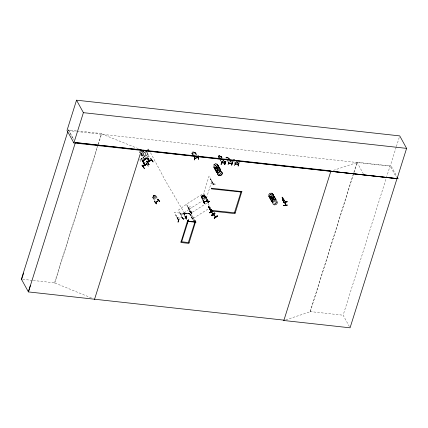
<?xml version="1.0" encoding="UTF-8"?>
<svg xmlns="http://www.w3.org/2000/svg" width="428" height="428" viewBox="0 0 428 428"><rect width="100%" height="100%" fill="white"/><g stroke="black" fill="none" stroke-linecap="round" stroke-linejoin="round"><path stroke-width="0.32" stroke-dasharray="2.14 1.6" d="M237 162.442L235.052 162.228L236.989 162.48L237.016 161.886M189.979 214.589L190.011 214.776M191.894 218.071L191.749 217.841L191.958 218.194M214.08 167.3L214.177 166.749M214.936 168.124L215.124 169.691L214.899 169.103M215.161 167.567L215.348 167.145M216.386 164.068L216.097 164.331L216.434 164.175M216.359 164.229L216.087 164.181M216.338 170.676L216.306 171.756M217.349 171.023L217.124 171.505M216.996 172.607L217.092 172.051M217.456 171.451L217.189 171.227L217.371 171.505M217.499 171.403L217.28 171.077M218.371 168.322L218.323 168.027L218.499 168.252M218.51 168.161L218.237 168.215M218.58 167.327L218.671 166.776M219.334 168.707L219.366 167.621M220.046 168.857L219.805 170.494M220.051 169.964L220.11 169.376M269.314 196.04L269.282 197.121M270.063 196.72L270.309 196.832M270.073 197.415L270.041 198.496M271.208 193.536L271.545 193.37L271.341 193.649M271.218 193.552L271.454 193.429M270.699 199.298L270.758 198.704A2.333 1.915 -28.8 0 1 274.107 197.051A2.327 1.91 -28.8 0 1 274.519 200.186A2.333 1.915 -28.8 0 0 274.107 197.051A2.327 1.91 -28.8 0 0 270.822 198.742A2.327 1.91 -28.8 0 0 272.92 200.978M271.475 199.967L271.443 201.048M272.818 200.352L272.219 200.646L272.385 200.893M272.133 201.893L272.229 201.342M272.326 200.518L272.62 200.78L272.352 200.47M272.775 200.625L272.54 200.347M273.39 197.543L273.754 197.367M273.706 197.292L273.396 197.372M273.722 197.436L273.46 197.602M274.471 197.993L274.567 197.442M275.247 198.662L274.567 200.251M275.183 199.255L275.183 198.148M186.18 216.236C186.185 216.739 186.608 215.589 186.196 215.862M186.169 216.755L186.089 217.183M193.857 221.212L189.722 213.69L183.987 213.091L183.896 213.374L189.695 213.989L183.735 213.326L187.079 219.163M185.597 216.349L185.779 216.686M189.679 213.984L189.722 213.69M91.501 297.99L54.484 282.828L97.83 145.033M98.028 144.397L101.441 133.552L78.945 131.064M54.682 283.192L98.13 145.087M98.328 144.45L101.639 133.916L101.441 133.552M186.833 219.703L183.254 213.005L189.989 213.754L193.065 219.355M189.989 213.754L183.211 213.149M218.077 156.145C220.746 159.976 217.178 156.29 218.387 155.995M219.323 157.627L218.387 156.455L219.286 157.739M206.419 198.169L211.801 181.06M219.869 155.599L218.751 155.439L219.125 156.113L218.676 156.257L219.307 157.402L220.142 157.959M220.217 156.177L221.458 156.557L222.362 158.205M222.025 157.654L220.987 156.263M222.036 158.039L221.447 156.798L222.383 157.964M221.758 156.83L221.415 156.905M225.69 157.83L226.011 157.643M225.973 157.654L226.765 157.729L226.375 157.087L227.509 157.215L229.114 159.291M227.493 157.247L226.364 157.124M227.835 157.862L229.092 158.173L231.147 161.875M228.616 157.911L226 157.681M233.431 159.163L234.56 159.291M285.776 319.882L310.177 311.782L357.005 162.276L390.09 165.93L396.403 177.417M310.177 311.782L353.721 173.351M353.924 172.714L357.134 162.506L332.733 170.606M349.435 326.671L343.133 315.206L390.09 165.93M396.168 147.248L390.218 166.166L76.97 131.551M396.365 146.617L399.34 137.158M177.904 219.334L175.881 215.482L178.091 219.243M178.059 219.35L176.036 215.498M184.875 216.589L186.64 219.794M212.566 183.114L210.603 179.086L212.684 183.131M206.398 198.335L205.312 195.906L206.901 198.592M205.435 195.922L205.221 196.195M282.287 197.699L282.394 197.383L283.299 199.544L283.052 200.545M185.902 217.14C185.501 216.68 186.854 216.557 185.939 216.621M186.239 216.311L186.565 215.905L186.116 216.135M215.568 167.498L215.546 167.182A2.359 1.937 -28.8 0 1 219.323 167.573A2.359 1.937 -28.8 0 1 216.477 170.408A2.359 1.937 -28.8 0 1 215.546 167.155M270.592 196.746L270.71 196.538A2.359 1.937 -28.8 0 1 274.498 196.934A2.359 1.937 -28.8 0 1 271.652 199.769A2.359 1.937 -28.8 0 1 270.721 196.516M270.79 198.752L271.855 197.324L274.166 197.089M272.866 200.614L272.55 200.866M153.566 196.399L152.657 197.287L154.406 200.448M152.919 196.832L152.678 197.313C153.235 199.881 155.118 199.566 156.627 197.704L156.584 196.853M186.25 216.905L185.822 217.001M202.663 198.956C205.001 198.635 206.296 197.148 204.386 195.329L201.064 196.891L202.813 199.978M153.609 196.399L153.219 196.95L153.85 198.094L154.626 198.239L155.562 197.592L155.797 196.757L155.166 195.607L154.551 195.751M282.277 197.003L284.887 201.374M215.535 167.471L215.252 167.653M217.729 171.425L217.253 171.558M271.031 198.234L271.887 197.383M274.541 200.192L274.91 199.726M191.808 153.133L192.814 152.625L192.472 151.977L193.643 151.689L193.959 152.363L194.654 152.422L195.286 153.572L194.97 154.208L193.879 154.481L193.023 154.134L192.391 152.989L192.868 152.636L192.525 151.988M202.096 196.152L201.658 196.618L202.284 197.768L203.113 197.998L204.145 197.511L204.429 196.762L203.798 195.617L203.134 195.671M216.381 164.293L216.199 164.288M215.134 167.171L214.936 167.509M209.426 208.195L210.223 209.683M210.062 208.843L209.404 208.078L210.143 208.992M210.111 209.79L210.704 210.64M210.266 208.88L210.341 209.169M210.528 210.753L208.152 206.473L209.035 207.377M210.811 210.886L208.372 206.398L208.677 207.04M208.292 206.51L209.757 208.356M209.319 207.815L208.34 206.424M209.057 208.126L209.618 209.003L209.094 208.099M210.988 210.464L210.116 208.794M181.114 215.124L189.144 209.297M187.86 207.355L189.395 210.111M179.969 213.08L181.729 216.284M153.096 197.399C152.502 197.426 154.872 199.592 154.989 200.812M155.535 195.703C155.872 195.098 156.166 197.95 157.124 198.56M154.963 198.854L153.208 195.762C154.278 193.905 154.321 196.591 155.236 195.205L155.696 195.232L157.402 198.367M154.235 195.093L153.208 195.762M153.722 196.602L154.663 195.954M154.353 197.752L155.294 197.099M141.759 152.924L142.845 152.309M141.224 153.657L141.529 153.465L141.406 153.984M141.636 153.877L141.524 153.882M141.673 153.786L141.411 153.952L141.079 153.459M143.696 155.139L141.069 156.803M141.085 158.654L141.347 158.488L141.684 158.981L141.352 158.44L141.256 158.965M139.838 159.762L143.027 157.82L139.838 159.762L141.213 162.26M147.467 157.183L149.078 156.236L147.5 157.237M204.161 195.329L201.358 197.105L202.16 198.565L204.959 196.784M188.593 207.607L190.781 206.221L191.584 207.676M189.16 209.217L203.156 200.331M203.717 199.972L205.954 198.555M192.402 212.234L207.521 202.637L210.951 208.875M193.467 218.291L210.266 207.628M204.536 196.682C204.878 196.115 205.098 198.811 206.061 199.443M188.309 206.992C187.689 207.002 190.037 209.083 190.128 210.287M208.901 205.847C209.244 205.28 209.463 207.976 210.432 208.607M192.675 216.156C192.06 216.167 194.408 218.248 194.499 219.446M148.12 149.832C147.157 147.671 149.971 150.544 148.505 148.805M215.145 163.892C212.325 164.539 213.428 168.958 216.236 167.69C219.056 167.043 217.959 162.624 215.145 163.892L215.739 163.758M271.86 197.329L272.443 197.11M272.588 200.743L272.754 200.486M201.337 196.548L202.112 196.185L201.711 195.537L202.819 195.018L203.172 195.666L204.397 195.361M201.727 195.569L202.819 195.018M205.247 197.768L202.658 199.02L201.979 198.565L201.064 196.891M203.38 200.293L201.551 196.966L201.246 197.11L201.593 197.067L203.118 199.839M204.563 195.575L204.295 195.815L204.563 195.575L206.125 198.448M226.3 157.905L226.749 157.761M197.024 155.369L195.27 152.229L193.986 152.336M192.921 154.385L192.311 153.278L191.99 153.358L192.937 154.492M195.163 152.566C195.478 152.202 195.735 154.529 196.687 155.343M193.403 155.262C195.89 155.423 197.222 154.123 195.238 152.245M219.029 167.797L217.274 167.76L215.894 168.942L217.895 167.674M268.607 195.896C269.528 198.394 273.701 196.709 273.053 194.275C272.138 191.771 267.955 193.451 268.602 195.885M272.443 197.115L273.032 196.971M281.94 197.03L282.325 197.693C282.127 195.013 282.512 202.637 282.341 198.667L281.977 197.024L282.277 197.645M284.882 201.085L282.624 197.222L284.764 201.39M282.63 197.511L282.748 197.201M283.694 201.267L283.325 198.464M282.33 198.683L283.4 201.139M282.667 200.047L283.582 201.711M283.694 201.834L282.432 199.924M141.005 151.812L143.92 151.507L143.733 151.935L141.968 152.122M141.631 151.828L143.958 151.582M215.332 167.193L215.578 167.193M217.868 167.621L218.483 167.664M217.189 171.714L217.777 171.708M270.876 193.044L271.464 193.039M273 196.907L274.637 197.351M155.252 195.264L155.669 195.264M186.116 217.151L185.816 217.044M76.296 130.77L68.357 129.893L73.771 139.742M68.341 130.599L76.307 131.476M219.136 156.081L218.344 156.011L220.971 156.316M233.469 159.227L234.523 159.339M233.715 159.35L234.389 159.425M183.398 213.46L174.212 212.449L177.941 219.222M176.957 217.44L180.894 217.873M184.174 218.237L186.143 218.451M22.721 279.318L32.651 280.415M33.309 280.484L54.484 282.828M310.049 311.552L343.133 315.206M217.215 171.767L216.172 171.318M270.437 196.42L270.662 196.425A2.327 1.91 -28.8 0 1 274.385 196.794A2.327 1.91 -28.8 0 1 271.577 199.592A2.327 1.91 -28.8 0 1 270.662 196.382L270.758 196.629A2.327 1.91 -28.8 0 0 271.705 199.823A2.327 1.91 -28.8 0 0 274.509 197.024L274.295 196.564L275.568 198.892M272.679 200.422L272.904 200.475M270.956 200.234L271.801 200.925L272.909 201L271.807 200.93M101.639 133.916L138.463 148.714M153.599 198.908L154.278 199.298M272.652 194.382L273.15 194.654M273.412 195.756L274.273 196.42L274.562 197.49M217.515 165.09L218.018 165.369M275.311 198.581L274.813 198.308L275.9 199.448M218.275 166.471L218.772 166.743M219.008 167.744L219.848 168.445M275.568 199.683L276.065 199.962A2.359 1.937 -28.8 0 0 273.069 200.17A2.359 1.937 -28.8 0 0 272.417 202.861M270.164 196.885L270.758 196.629A2.327 1.91 -28.8 0 1 274.509 197.024M219.676 169.017L220.174 169.295M215.525 167.091A2.327 1.91 -28.8 0 0 216.44 170.301A2.327 1.91 -28.8 0 0 219.248 167.503A2.327 1.91 -28.8 0 0 215.525 167.091L215.487 167.359M270.373 198.276L269.592 197.666M220.431 170.392L220.934 170.67M215.091 167.674L215 167.407M270.635 199.378L271.133 199.651M271.304 200.609L271.769 200.871M214.738 168.707L215.241 168.985M272.037 201.925L272.534 202.203M215.996 170.36L215.134 169.702M216.664 171.633L215.819 170.943M216.9 172.634L217.397 172.912M201.979 198.565L202.674 198.988M186.201 215.969L186.522 216.231M185.896 216.825L186.191 217.028M233.699 161.522L234.4 162.159M233.661 161.522L234.378 162.212M273.091 194.622L273.513 195.04M273.845 195.997L274.268 196.42M274.99 197.725L274.605 197.303L275.209 198.196M268.832 196.356L269.185 196.73M269.865 197.993L269.276 197.014M270.271 198.993L270.699 199.411M217.954 165.331L218.376 165.748M218.783 166.754L219.425 168.199M218.708 166.711L219.056 167.075M219.473 168.006L220.142 169.429M220.185 169.301L220.762 170.157M220.11 169.258L220.457 169.627M217.734 171.12L217.654 171.205M214.803 168.744L214.091 167.252M215.214 169.756L215.562 170.119M216.964 172.671L216.301 171.649M209.313 208.195L209.774 208.736M209.918 208.918L210.533 209.634M209.784 208.837L210.185 209.581M209.453 208.436L210.052 209.164M209.613 209.003L211.159 210.811M155.236 195.205L152.892 196.821M209.741 208.404L209.308 207.81L210.084 208.816M209.131 208.045L210.319 209.656L208.918 207.168M184.591 213.299L165.914 181.627L149.993 151.694M147.772 149.195L148.088 149.779M391.342 166.417L396.911 176.545M357.005 162.276L363.319 173.763M282.009 197.362L282.02 197.987M283.71 201.979L284.625 203.642M282.469 199.919L283.373 201.588M283.587 202L284.502 203.664M272.77 193.814L273.412 194.97M274.166 196.345L273.54 195.2L273.749 195.639M275.696 199.127L276.328 200.272A2.327 1.91 -28.8 0 0 273.294 199.935A2.327 1.91 -28.8 0 0 272.401 202.765L271.769 201.615M268.859 196.302L269.485 197.458M269.613 197.693L270.245 198.838M270.373 199.063L271.646 201.385L271.438 200.941M237.037 161.661L237.92 163.266M236.117 160.254L237.888 163.378M236.727 161.624L237.61 163.229M236.695 161.736L237.577 163.341M230.879 161.206L231.489 162.319M230.569 161.174L231.179 162.282M230.531 161.286L231.141 162.394M228.547 159.227L227.921 158.082L226.867 157.964L227.493 159.114M226.594 159.173L227.814 161.388M227.166 160.393L227.776 161.5M223.63 160.233L224.566 161.934M223.598 160.345L224.529 162.046M221.447 156.798L222.073 157.932M223.63 160.768L224.256 161.902M223.282 160.313L224.219 162.014M221.49 157.643L219.88 155.567M218.387 156.455L219.008 157.59M220.26 159.863L220.88 160.998M220.222 159.97L220.848 161.105M217.638 164.529L218.275 165.679M218.403 165.909L219.034 167.054M219.163 167.284L220.431 169.606M220.559 169.836L220.88 170.408M213.722 167.011L214.348 168.172L214.144 167.722M214.476 168.402L215.107 169.547M215.236 169.777L216.509 172.093M216.638 172.329L216.953 172.896M212.78 182.842L209.057 176.069L203.674 193.178L206.515 198.346M210.603 179.086L212.663 182.826M195.173 152.678L196.393 154.893M191.803 153.096L192.707 154.77M192.67 154.781L191.76 153.101L194.777 152.101M205.312 195.906L206.783 198.581M206.055 198.731L203.209 193.558L186.415 204.226L189.845 210.464M204.252 195.719L206.692 200.154M202.792 195.056L203.156 195.633M209.634 208.329L210.373 209.554M208.185 206.451L210.704 210.961M189.759 210.464L186.399 204.306L178.369 210.132L181.798 216.37M191.332 214.407L194.157 219.537M189.925 213.791L193.023 219.494M189.674 213.946L193.798 221.517M183.987 213.091L187.164 218.879M183.89 213.326L187.175 219.307M183.366 213.064L186.736 219.19M183.254 213.005L186.64 219.168M184.912 216.477L186.795 219.815M148.489 155.182L149.078 156.236M180.102 212.984L181.937 216.274M146.986 156.038L147.606 157.172M141.502 153.47L144.937 159.714M141.24 153.641L143.738 158.178M141.219 153.711L144.338 159.387M141.352 158.44L141.518 158.799M154.192 195.109L155.899 198.207M68.598 130.133L73.857 139.699M143.086 149.966L144.027 151.705M141.882 154.166L141.78 154.182A0.829 0.476 -28.3 0 0 141.219 154.476M140.994 155.161L141.031 155.236A0.829 0.476 -28.3 0 0 142.347 154.904M275.696 199.116L275.91 199.566M273.524 195.05L273.802 196.115M272.829 193.814L273.043 194.275M272.192 202.316L272.406 202.77M272.422 202.909L272.138 201.845M271.443 201.058L272.096 201.963A2.327 1.91 -28.8 0 1 272.925 198.635A2.327 1.91 -28.8 0 1 275.974 200.079M270.731 199.764L270.978 200.283M270.036 198.394L270.261 198.983M220.559 169.825L220.821 170.751A2.359 1.937 -28.8 0 0 217.467 169.397A2.359 1.937 -28.8 0 0 217.376 172.896M219.826 168.386L220.067 168.91M218.387 165.764L218.612 166.353M215.6 170.472L215.846 170.991M283.288 198.469L283.662 201.888M275.905 199.459L275.964 200.036A2.359 1.937 -28.8 0 0 272.604 198.683A2.359 1.937 -28.8 0 0 272.513 202.187M270.667 199.239L270.764 199.812M269.223 196.543L269.287 197.051M220.768 170.173L220.827 170.751M218.612 166.246L218.665 166.824M215.53 169.948L215.626 170.521M217.782 171.681A2.327 1.91 -28.8 0 1 215.637 169.627A2.327 1.91 -28.8 0 1 218.649 167.717A2.327 1.91 -28.8 0 1 219.746 170.435M217.74 171.591A2.317 1.899 -28.8 0 1 215.653 169.37A2.317 1.899 -28.8 0 1 218.949 167.749A2.317 1.899 -28.8 0 1 219.329 170.804M217.756 171.639A2.333 1.915 -28.8 0 1 215.653 169.402A2.333 1.915 -28.8 0 1 218.976 167.765A2.333 1.915 -28.8 0 1 219.355 170.847M217.274 171.799A2.317 1.899 -28.8 0 1 215.83 169.402A2.317 1.899 -28.8 0 1 218.89 167.894A2.317 1.899 -28.8 0 1 219.805 170.553M216.98 172.693A2.327 1.91 -28.8 0 1 217.793 169.349A2.327 1.91 -28.8 0 1 220.837 170.793M220.147 172.286A2.327 1.91 -28.8 0 1 218.548 173.073M220.901 173.661A2.327 1.91 -28.8 0 1 219.307 174.453M217.119 172.746A2.327 1.91 -28.8 0 1 217.21 172.222M217.445 171.708A2.327 1.91 -28.8 0 1 220.522 170.585M220.88 173.602A2.359 1.937 -28.8 0 1 219.259 174.399M217.044 172.671A2.359 1.937 -28.8 0 1 217.135 172.136M217.376 171.617A2.359 1.937 -28.8 0 1 220.955 170.74M220.778 173.431A2.327 1.91 -28.8 0 1 218.601 174.228M217.055 173.019A2.327 1.91 -28.8 0 1 218.157 170.644A2.327 1.91 -28.8 0 1 220.848 170.612M220.126 172.222A2.359 1.937 -28.8 0 1 219.644 172.607M217.306 172.719A2.327 1.91 -28.8 0 1 217.397 169.263A2.327 1.91 -28.8 0 1 220.709 170.558M272.893 200.925A2.333 1.915 -28.8 0 1 270.79 198.688M276.638 201.984A2.322 1.905 -28.8 0 1 273.867 203.744M272.32 202.54A2.322 1.905 -28.8 0 1 272.347 201.508M272.583 201A2.322 1.905 -28.8 0 1 276.108 200.138M272.989 201.09A2.322 1.905 -28.8 0 1 270.892 198.865A2.322 1.905 -28.8 0 1 274.198 197.233A2.322 1.905 -28.8 0 1 274.583 200.304M276.279 202.262A2.327 1.91 -28.8 0 1 273.738 203.519M276.349 202.353A2.359 1.937 -28.8 0 1 273.77 203.626M275.284 201.577A2.327 1.91 -28.8 0 1 274.808 201.952M275.257 201.513A2.359 1.937 -28.8 0 1 274.781 201.893M272.47 202.118A2.359 1.937 -28.8 0 1 272.566 198.613A2.359 1.937 -28.8 0 1 275.921 199.924M272.443 202.011A2.327 1.91 -28.8 0 1 272.534 198.555A2.327 1.91 -28.8 0 1 275.846 199.849M142.305 154.829A0.829 0.476 -28.3 0 1 141.24 155.289A0.829 0.476 -28.3 0 1 141.079 154.62M141.031 155.236A0.829 0.476 -28.3 0 1 141.823 154.257M143.466 151.956A0.728 0.417 -28.3 0 1 143.749 151.351M143.551 151.919A0.728 0.417 -28.3 0 1 143.851 151.539M139.678 152.625A0.829 0.476 -28.3 0 1 140.1 151.64M139.603 152.625A0.829 0.476 -28.3 0 1 140.138 151.715M201.818 196.591L202.899 196.966L202.578 198.041L203.209 196.992L204.493 197.142L203.359 196.757L203.696 195.74L203.038 196.725L201.818 196.591M215.621 169.413L215.562 170.007L215.867 168.889L215.626 169.408M273.802 196.067L273.711 196.618L273.808 196.067M225.984 158.06L226.294 158.098L225.984 158.06M229.044 158.403L229.355 158.435L229.044 158.403M208.495 206.794L208.57 207.082L208.495 206.794M154.101 195.355L153.609 195.976L154.101 195.355M202.663 195.243L202.112 195.762L202.663 195.243M203.246 195.874L202.209 196.361L202.84 197.506L203.872 197.019L203.246 195.874M193.483 151.903L192.777 152.074L193.483 151.903M194.071 152.571L192.98 152.839L193.606 153.989L194.703 153.716L194.071 152.571M219.714 155.696L219.034 155.621L219.714 155.696M220.292 156.434L219.238 156.322L219.869 157.467L220.923 157.584L220.292 156.434M227.338 157.344L226.658 157.269L227.338 157.344M283.031 199.052L282.4 197.907L282.416 198.876L283.047 200.026L283.031 199.052M216.568 170.531A2.327 1.91 -28.8 0 0 219.377 167.733A2.327 1.91 -28.8 0 0 215.653 167.327A2.327 1.91 -28.8 0 0 216.568 170.531M215.049 167.765A2.327 1.91 -28.8 0 0 217.852 164.973A2.327 1.91 -28.8 0 0 214.134 164.561A2.327 1.91 -28.8 0 0 215.049 167.765M215.118 167.872A2.317 1.899 -28.8 0 0 217.906 165.096A2.317 1.899 -28.8 0 0 214.209 164.684A2.317 1.899 -28.8 0 0 215.118 167.872M215.723 169.033A2.359 1.937 -28.8 0 0 218.564 166.198A2.359 1.937 -28.8 0 0 214.792 165.78A2.359 1.937 -28.8 0 0 215.723 169.033M215.814 169.156A2.327 1.91 -28.8 0 0 218.617 166.358A2.327 1.91 -28.8 0 0 214.893 165.946A2.327 1.91 -28.8 0 0 215.814 169.156M215.685 168.926A2.327 1.91 -28.8 0 0 218.489 166.128A2.327 1.91 -28.8 0 0 214.77 165.716A2.327 1.91 -28.8 0 0 215.685 168.926M270.191 197.062A2.327 1.91 -28.8 0 0 272.994 194.269A2.327 1.91 -28.8 0 0 269.271 193.857A2.327 1.91 -28.8 0 0 270.191 197.062M270.25 197.174A2.322 1.905 -28.8 0 0 273.053 194.382A2.322 1.905 -28.8 0 0 269.335 193.97A2.322 1.905 -28.8 0 0 270.25 197.174M270.897 198.394A2.359 1.937 -28.8 0 0 273.738 195.559A2.359 1.937 -28.8 0 0 269.966 195.141A2.359 1.937 -28.8 0 0 270.897 198.394M270.945 198.442A2.327 1.91 -28.8 0 0 273.754 195.65A2.327 1.91 -28.8 0 0 270.031 195.238A2.327 1.91 -28.8 0 0 270.945 198.442M270.854 198.319A2.359 1.937 -28.8 0 0 273.701 195.489A2.359 1.937 -28.8 0 0 269.929 195.072A2.359 1.937 -28.8 0 0 270.854 198.319M270.822 198.212A2.327 1.91 -28.8 0 0 273.626 195.419A2.327 1.91 -28.8 0 0 269.902 195.008A2.327 1.91 -28.8 0 0 270.822 198.212"/><path stroke-width="0.64" d="M190.679 212.449L191.07 211.951L190.792 212.128M207.195 201.449L207.387 201.77L207.494 201.294M211.967 210.64L211.673 210.951L211.865 210.458M154.588 201.438L156.504 203.867L154.572 201.449M194.242 220.115L195.949 222.651M203.337 200.748L204.386 203.664L203.327 200.759M283.636 202.46L287.225 201.706L283.636 202.284M287.215 201.834L283.582 202.358M158.301 200.662L158.59 200.481L155.53 202.61M155.466 202.401L155.599 202.69L158.553 200.384M207.339 200.684L207.157 200.374L207.323 200.711L204.012 202.053M204.37 202.059L204.145 201.765L204.333 202.075M206.965 200.727L206.922 200.481M194.451 156.755L194.708 160.013L194.43 156.76M285.385 205.333L285.369 202.182M211.646 210.838L211.93 210.662M211.988 210.753L211.78 210.474M21.598 279.532L23.594 273.037M30.399 285.412L28.403 291.912L284.005 320.155L283.898 320.508M76.532 100.184L67.014 130.449L73.873 142.931L397.077 178.647L406.6 148.377L399.741 135.895L76.532 100.184L83.396 112.666L73.873 142.931M67.758 131.808L21.4 279.168L28.403 291.912L75.36 142.636L330.967 170.879L283.85 320.502L350.061 327.816L397.024 178.54L141.417 150.298M94.46 299.573L141.529 149.944L75.403 142.513M195.746 221.217L188.909 243.388L180.873 242.499L187.71 220.329M188.379 220.404L181.654 241.793M240.98 192.006L211.48 188.892L211.587 188.111M221.217 164.331L222.228 161.126M222.266 161.147L221.067 164.331L222.212 161.04M225.064 162.849L225.224 163.073L224.743 162.966M224.673 164.641L225.754 161.517M225.658 161.42L224.705 164.732L225.893 161.538M213.101 213.856L213.037 214.161L211.122 211.576M241.847 191.455L235.009 213.62L212.047 211.084L212.154 210.303M228.996 161.468L228.129 164.689M213.572 214.61L215.664 217.146L215.364 216.729M231.923 163.368L231.751 163.389M232.575 161.779L231.612 165.09L232.661 161.875M231.612 165.09L232.634 161.859M234.539 165.599L235.528 162.303M235.459 163.967L235.32 163.774M238.064 165.989L238.995 162.688M238.203 166.011L238.974 162.688M178.08 222.127L179.043 218.82L178.021 222.025M178.508 220.286L178.738 220.634L178.674 220.276M188.267 219.837L187.304 223.149L188.336 219.933M188.32 219.917L187.298 223.122M206.237 201.208L206.237 200.93L209.672 201.604M213.256 183.863L213.246 184.398L213.358 184.045M208.013 200.989L207.853 201.042M197.838 157.338L197.939 157.52M213.872 215.033L213.679 214.535M215.14 184.206L211.651 183.735M178.722 220.618L178.556 220.26M187.683 221.436L187.539 221.287M198.089 157.274L198.244 157.616L194.772 158.323M231.976 163.207L232.137 163.432L228.589 162.87M238.145 164.09L238.171 164.427M189.738 211.047L191.616 213.502L189.855 210.849M155.583 202.551L155.872 202.369M158.601 200.62L158.488 200.299M191.086 212.106L190.984 211.78M235.4 164.117L235.084 163.753M209.645 212.866L212.625 210.646M211.453 212.004L211.106 211.865M211.609 215.156C220.976 208.457 205.333 220.029 214.594 212.941M212.208 215.824L215.193 213.609M215.466 216.648L215.375 216.755M217.156 215.905C208.078 222.988 223.598 211.213 214.246 218.237M217.173 215.921L214.235 218.221M214.326 218.334L217.312 216.119M189.904 211.025L191.846 213.411L189.764 210.983M181.675 216.991L183.703 219.318L181.675 216.975M182.767 218.168L182.713 217.777M157.852 199.191L159.719 201.615M157.622 199.202L159.73 201.62L157.841 199.181M285.497 202.514L285.267 202M141.743 159.714L144.273 163.089L141.919 159.601M148.297 160.532L145.83 157.247M144.134 159.072L144.439 158.874L144.969 159.719L144.664 159.911L144.134 159.072L144.611 159.189M142.722 160.805L146.579 158.355M142.759 160.842L146.606 158.397M146.601 161.142L148.955 164.63L146.601 161.142L147.671 162.373L151.533 159.922L151.384 159.687M150.624 158.585L153.149 161.966L150.8 158.478M148.987 160.5L149.297 160.307L149.827 161.147L149.522 161.34L148.987 160.5L149.356 160.998M141.919 165.219L144.45 168.595L142.096 165.112M145.943 162.667L148.307 166.139M149.158 160.81L149.468 160.618M147.521 162.132L151.368 159.687M149.345 161.03L149.656 160.832M151.437 159.783L147.58 162.233L149.126 164.518M144.605 164.416L144.343 164.582L144.841 165.417L144.974 164.914M144.482 164.892L144.787 164.694L144.514 164.892L142.642 161.49M146.761 163.86L142.899 166.31L146.788 163.908M206.943 200.127L208.479 202.797L206.949 200.133M207.28 201.674L207.548 201.476M211.309 209.292L213.021 211.849L211.143 209.41M144.493 156.348L148.051 154.417L146.462 151.475L142.909 153.401L144.482 156.322M158.349 200.807L158.194 200.465M155.797 202.401L155.867 202.326M155.648 202.674L155.476 202.353M206.954 199.1L207.954 202.016L206.943 199.095M204.258 201.813L205.312 201.326M207.345 200.668L203.996 202.214L203.856 201.936M195.034 158.403L195.018 158.248M211.721 210.934L211.56 210.613M195.371 221.142L195.211 221.415L195.05 221.094M206.794 200.213L208.495 202.76M204.07 202.198L203.915 201.872M198.271 155.92L198.474 159.077L198.271 155.92M194.735 158.349L198.164 157.29M215.659 216.814C216.461 218.21 212.967 213.545 214 214.979M283.636 205.568C290.633 203.953 285.899 206.35 283.63 205.536M283.678 205.654L287.268 205.092M221.95 162.672L225.181 163.057M198.662 159.018L198.33 156.536M198.496 159.056L198.164 156.562M235.181 163.935L238.332 164.277M83.396 112.666L406.6 148.377M228.9 163.02C227.862 163.437 233.185 164.24 231.735 163.18M221.747 162.806L225.144 163.212L224.823 162.822M211.673 188.267L241.932 191.61M212.24 210.458L235.122 212.844M187.796 220.49L188.464 220.559M195.831 221.378L195.002 221.164M187.962 221.42L188.363 221.463M194.119 222.1L194.521 222.143M330.855 171.232L398.147 178.792L397.526 177.668M206.275 201.026L209.677 201.326M285.31 204.857L285.54 205.338L285.396 201.979M195.163 221.436L195.323 220.966M211.255 211.785L213.192 214.086L212.909 213.695M211.774 215.386L214.76 213.171M154.561 201.337L156.504 203.867M149.286 160.334L149.827 161.147L147.895 157.814M144.166 159.077L144.664 159.911M144.68 165.074L144.343 164.582L144.616 164.384L145.146 165.224L142.904 161.324M191.016 211.833L190.824 212.277L190.685 211.93M238.385 164.117L238.546 164.336L234.999 163.774M228.91 162.87L228.862 163.031M241.178 191.38L234.448 212.769M194.601 158.178L194.612 158.285M207.96 200.716L207.842 200.967M207.414 201.31L207.607 201.631L207.179 201.492M211.181 211.876L211.336 212.095L211.015 211.651M190.904 211.796L191.097 212.117M190.669 211.978L190.813 212.368M190.503 212.128L190.711 212.443M195.27 220.96L195.494 221.26L195.141 221.308L188.347 242.532M187.587 221.255L187.625 221.592M147.97 158.472L149.522 161.34M147.633 157.98L149.195 160.816M144.969 159.719L144.798 159.403L144.937 159.714M144.439 158.874L144.6 159.221M189.021 242.606L180.98 241.718M143.289 162.549L144.841 165.417M158.178 200.513L158.312 200.802M203.321 200.646L204.573 203.578M188.438 221.196L188.352 221.474L194.087 222.073L194.173 221.79L188.438 221.196M145.306 153.786L145.509 154.16L145.306 153.786M212.55 210.56L209.565 212.775L212.55 210.56M146.515 158.258L142.663 160.703L142.818 160.944L146.676 158.494L146.526 158.258M146.692 163.764L142.84 166.208L142.995 166.455L146.852 164.004L146.708 163.764M219.361 175.608A2.327 1.91 -28.8 0 0 222.164 172.81A2.327 1.91 -28.8 0 0 218.441 172.398A2.327 1.91 -28.8 0 0 219.361 175.608A2.327 1.91 -28.8 0 0 222.169 172.821A2.327 1.91 -28.8 0 0 218.446 172.409A2.327 1.91 -28.8 0 0 219.366 175.614M274.455 204.819A2.322 1.905 -28.8 0 0 277.253 202.027A2.322 1.905 -28.8 0 0 273.54 201.62A2.322 1.905 -28.8 0 0 274.455 204.819"/></g></svg>
